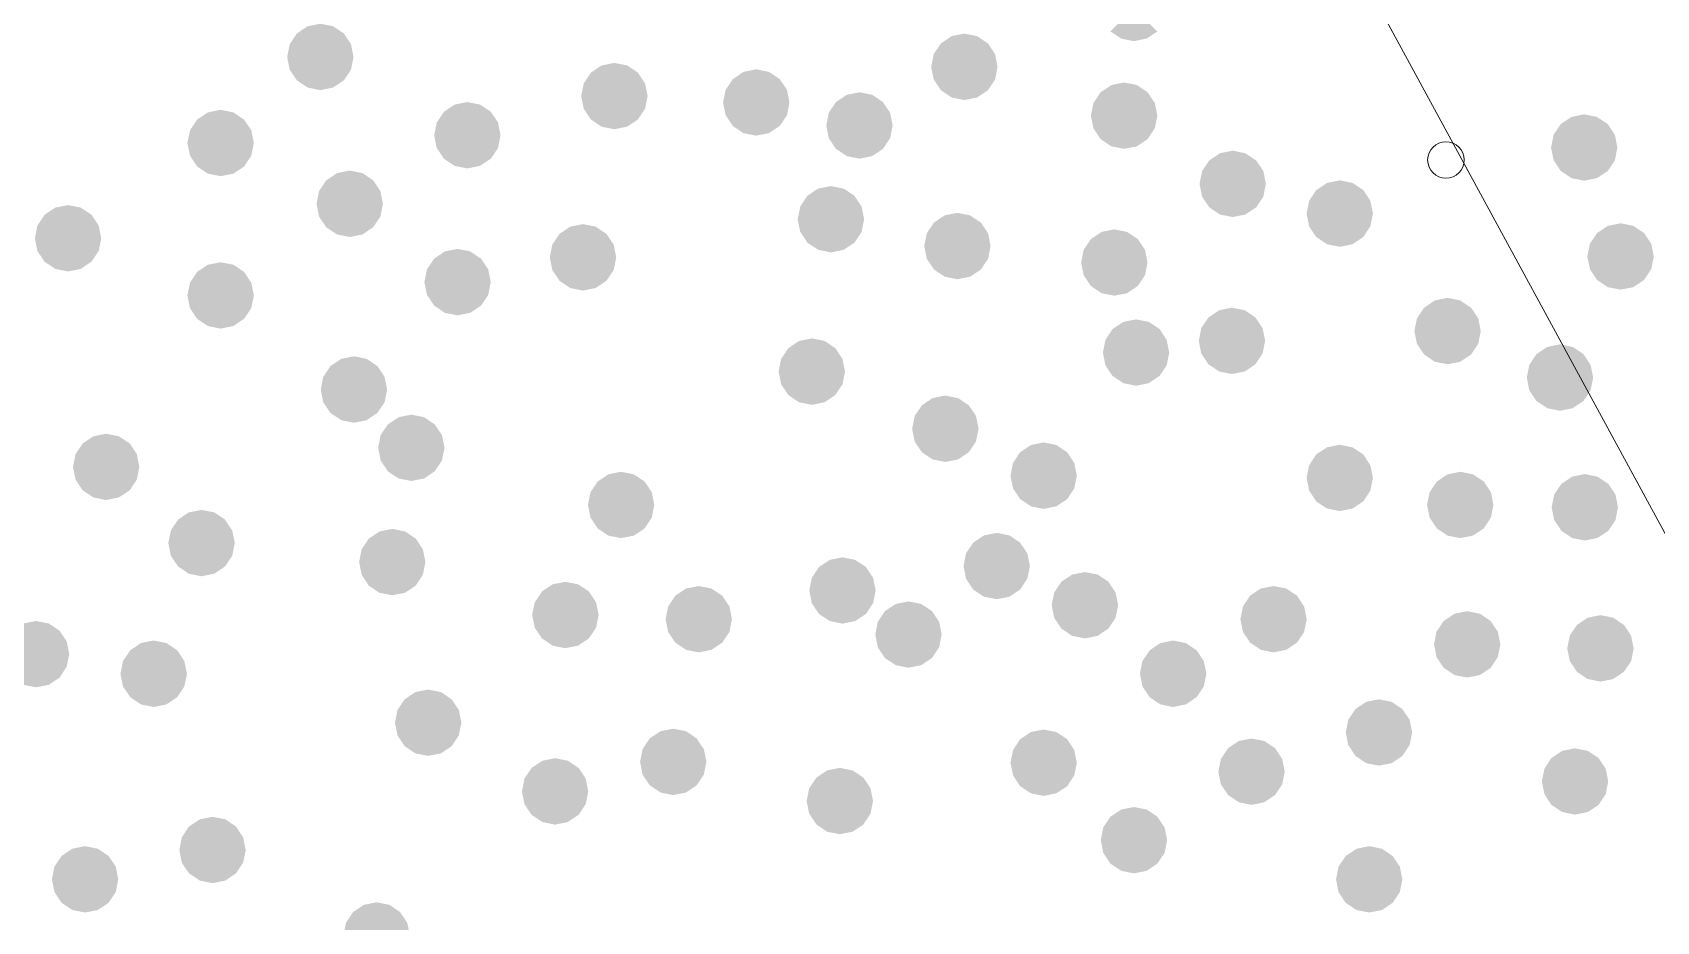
# Model space of a CAD drawing. Header units: millimetres. Extents: x 87938 to 265635, y 330093 to 434310.
# Drawn here: x 233473 to 234868, y 384470 to 385234 of the extents above; entities that cross this region are included whole.
import ezdxf

# ---------------------------------------------------------------- set-up
doc = ezdxf.new("R2010")
doc.units = ezdxf.units.MM

# ---------------------------------------------------------------- blocks, each defined once
blk = doc.blocks.new('A$C3F56660F')
at = {"lineweight": 0}
blk.add_line((2099.4, 4014.4), (2587.1, 3116.1), dxfattribs=at)
for start, end in [(0, 180), (180, 0)]:
    blk.add_arc((2310, 3601), 15.7, start, end, dxfattribs=at)
for points in [[(2042, 3731.6), (2021.8, 3711.4), (2042, 3703.1), (2031.1, 3705.3)], [(2042, 3731.6), (2042, 3703.1), (2062.1, 3711.4), (2052.9, 3705.3)], [(1343, 3689.5), (1343, 3718.1), (1322.9, 3709.7), (1332.1, 3715.9)], [(1343, 3689.5), (1363.2, 3709.7), (1343, 3718.1), (1353.9, 3715.9)], [(1343, 3689.5), (1322.9, 3709.7), (1314.5, 3689.5), (1316.7, 3700.5)], [(1343, 3689.5), (1371.5, 3689.5), (1363.2, 3709.7), (1369.4, 3700.5)], [(1896.3, 3681), (1876.2, 3701.2), (1867.8, 3681), (1870, 3692)], [(1896.3, 3681), (1896.3, 3709.6), (1876.2, 3701.2), (1885.4, 3707.4)], [(1896.3, 3681), (1916.5, 3701.2), (1896.3, 3709.6), (1907.2, 3707.4)], [(1896.3, 3681), (1924.8, 3681), (1916.5, 3701.2), (1922.7, 3692)], [(1343, 3689.5), (1314.5, 3689.5), (1322.9, 3669.4), (1316.7, 3678.6)], [(1343, 3689.5), (1322.9, 3669.4), (1343, 3661), (1332.1, 3663.2)], [(1343, 3689.5), (1343, 3661), (1363.2, 3669.4), (1353.9, 3663.2)], [(1343, 3689.5), (1363.2, 3669.4), (1371.5, 3689.5), (1369.4, 3678.6)], [(1595.6, 3655.9), (1595.6, 3684.4), (1575.5, 3676.1), (1584.7, 3682.2)], [(1595.6, 3655.9), (1615.8, 3676.1), (1595.6, 3684.4), (1606.6, 3682.2)], [(1595.6, 3655.9), (1575.5, 3676.1), (1567.1, 3655.9), (1569.3, 3666.8)], [(1595.6, 3655.9), (1624.2, 3655.9), (1615.8, 3676.1), (1622, 3666.8)], [(1717.5, 3650.4), (1697.4, 3670.5), (1689, 3650.4), (1691.2, 3661.3)], [(1717.5, 3650.4), (1717.5, 3678.9), (1697.4, 3670.5), (1706.6, 3676.7)], [(1717.5, 3650.4), (1737.7, 3670.5), (1717.5, 3678.9), (1728.4, 3676.7)], [(1717.5, 3650.4), (1746, 3650.4), (1737.7, 3670.5), (1743.9, 3661.3)], [(1896.3, 3681), (1867.8, 3681), (1876.2, 3660.9), (1870, 3670.1)], [(1896.3, 3681), (1876.2, 3660.9), (1896.3, 3652.5), (1885.4, 3654.7)], [(1896.3, 3681), (1896.3, 3652.5), (1916.5, 3660.9), (1907.2, 3654.7)], [(1896.3, 3681), (1916.5, 3660.9), (1924.8, 3681), (1922.7, 3670.1)], [(1595.6, 3655.9), (1567.1, 3655.9), (1575.5, 3635.7), (1569.3, 3645)], [(1595.6, 3655.9), (1575.5, 3635.7), (1595.6, 3627.4), (1584.7, 3629.6)], [(1595.6, 3655.9), (1595.6, 3627.4), (1615.8, 3635.7), (1606.6, 3629.6)], [(1595.6, 3655.9), (1615.8, 3635.7), (1624.2, 3655.9), (1622, 3645)], [(1806.2, 3630.7), (1806.2, 3659.2), (1786, 3650.8), (1795.3, 3657)], [(1806.2, 3630.7), (1826.3, 3650.8), (1806.2, 3659.2), (1817.1, 3657)], [(2033.5, 3639.1), (2013.4, 3659.2), (2005, 3639.1), (2007.2, 3650)], [(2033.5, 3639.1), (2033.5, 3667.6), (2013.4, 3659.2), (2022.6, 3665.4)], [(2033.5, 3639.1), (2053.7, 3659.2), (2033.5, 3667.6), (2044.5, 3665.4)], [(2033.5, 3639.1), (2062.1, 3639.1), (2053.7, 3659.2), (2059.9, 3650)], [(1257.3, 3615.6), (1257.3, 3644.1), (1237.2, 3635.7), (1246.4, 3641.9)], [(1257.3, 3615.6), (1277.5, 3635.7), (1257.3, 3644.1), (1268.3, 3641.9)], [(1469.3, 3622.2), (1449.2, 3642.4), (1440.8, 3622.2), (1443, 3633.2)], [(1469.3, 3622.2), (1469.3, 3650.8), (1449.2, 3642.4), (1458.4, 3648.6)], [(1469.3, 3622.2), (1489.5, 3642.4), (1469.3, 3650.8), (1480.2, 3648.6)], [(1469.3, 3622.2), (1497.8, 3622.2), (1489.5, 3642.4), (1495.7, 3633.2)], [(1717.5, 3650.4), (1689, 3650.4), (1697.4, 3630.2), (1691.2, 3639.5)], [(1717.5, 3650.4), (1697.4, 3630.2), (1717.5, 3621.9), (1706.6, 3624)], [(1717.5, 3650.4), (1717.5, 3621.9), (1737.7, 3630.2), (1728.4, 3624)], [(1717.5, 3650.4), (1737.7, 3630.2), (1746, 3650.4), (1743.9, 3639.5)], [(1806.2, 3630.7), (1786, 3650.8), (1777.7, 3630.7), (1779.8, 3641.6)], [(1806.2, 3630.7), (1834.7, 3630.7), (1826.3, 3650.8), (1832.5, 3641.6)], [(1257.3, 3615.6), (1237.2, 3635.7), (1228.8, 3615.6), (1231, 3626.5)], [(1257.3, 3615.6), (1285.9, 3615.6), (1277.5, 3635.7), (1283.7, 3626.5)], [(1806.2, 3630.7), (1777.7, 3630.7), (1786, 3610.5), (1779.8, 3619.7)], [(1806.2, 3630.7), (1786, 3610.5), (1806.2, 3602.1), (1795.3, 3604.3)], [(1806.2, 3630.7), (1806.2, 3602.1), (1826.3, 3610.5), (1817.1, 3604.3)], [(1806.2, 3630.7), (1826.3, 3610.5), (1834.7, 3630.7), (1832.5, 3619.7)], [(2033.5, 3639.1), (2005, 3639.1), (2013.4, 3618.9), (2007.2, 3628.2)], [(2033.5, 3639.1), (2013.4, 3618.9), (2033.5, 3610.6), (2022.6, 3612.7)], [(2033.5, 3639.1), (2033.5, 3610.6), (2053.7, 3618.9), (2044.5, 3612.7)], [(2033.5, 3639.1), (2053.7, 3618.9), (2062.1, 3639.1), (2059.9, 3628.2)], [(2428.8, 3611.7), (2408.7, 3631.9), (2400.3, 3611.7), (2402.5, 3622.6)], [(2428.8, 3611.7), (2428.8, 3640.2), (2408.7, 3631.9), (2417.9, 3638)], [(2428.8, 3611.7), (2449, 3631.9), (2428.8, 3640.2), (2439.7, 3638)], [(2428.8, 3611.7), (2457.3, 3611.7), (2449, 3631.9), (2455.2, 3622.6)], [(1257.3, 3615.6), (1228.8, 3615.6), (1237.2, 3595.4), (1231, 3604.7)], [(1257.3, 3615.6), (1237.2, 3595.4), (1257.3, 3587.1), (1246.4, 3589.2)], [(1257.3, 3615.6), (1257.3, 3587.1), (1277.5, 3595.4), (1268.3, 3589.2)], [(1257.3, 3615.6), (1277.5, 3595.4), (1285.9, 3615.6), (1283.7, 3604.7)], [(1469.3, 3622.2), (1440.8, 3622.2), (1449.2, 3602.1), (1443, 3611.3)], [(1469.3, 3622.2), (1449.2, 3602.1), (1469.3, 3593.7), (1458.4, 3595.9)], [(1469.3, 3622.2), (1469.3, 3593.7), (1489.5, 3602.1), (1480.2, 3595.9)], [(1469.3, 3622.2), (1489.5, 3602.1), (1497.8, 3622.2), (1495.7, 3611.3)], [(2126.8, 3580.5), (2106.7, 3600.6), (2098.3, 3580.5), (2100.5, 3591.4)], [(2126.8, 3580.5), (2126.8, 3609), (2106.7, 3600.6), (2115.9, 3606.8)], [(2126.8, 3580.5), (2147, 3600.6), (2126.8, 3609), (2137.7, 3606.8)], [(2126.8, 3580.5), (2155.3, 3580.5), (2147, 3600.6), (2153.2, 3591.4)], [(2428.8, 3611.7), (2400.3, 3611.7), (2408.7, 3591.5), (2402.5, 3600.8)], [(2428.8, 3611.7), (2408.7, 3591.5), (2428.8, 3583.2), (2417.9, 3585.4)], [(2428.8, 3611.7), (2428.8, 3583.2), (2449, 3591.5), (2439.7, 3585.4)], [(2428.8, 3611.7), (2449, 3591.5), (2457.3, 3611.7), (2455.2, 3600.8)], [(1368.3, 3563.4), (1368.3, 3591.9), (1348.1, 3583.5), (1357.4, 3589.7)], [(1368.3, 3563.4), (1388.4, 3583.5), (1368.3, 3591.9), (1379.2, 3589.7)], [(1368.3, 3563.4), (1348.1, 3583.5), (1339.8, 3563.4), (1341.9, 3574.3)], [(1368.3, 3563.4), (1396.8, 3563.4), (1388.4, 3583.5), (1394.6, 3574.3)], [(1781.6, 3550.1), (1781.6, 3578.6), (1761.5, 3570.3), (1770.7, 3576.4)], [(1781.6, 3550.1), (1801.8, 3570.3), (1781.6, 3578.6), (1792.6, 3576.4)], [(2126.8, 3580.5), (2098.3, 3580.5), (2106.7, 3560.3), (2100.5, 3569.6)], [(2126.8, 3580.5), (2106.7, 3560.3), (2126.8, 3552), (2115.9, 3554.1)], [(2126.8, 3580.5), (2126.8, 3552), (2147, 3560.3), (2137.7, 3554.1)], [(2126.8, 3580.5), (2147, 3560.3), (2155.3, 3580.5), (2153.2, 3569.6)], [(2218.8, 3554.9), (2198.6, 3575.1), (2190.3, 3554.9), (2192.5, 3565.9)], [(2218.8, 3554.9), (2218.8, 3583.5), (2198.6, 3575.1), (2207.9, 3581.3)], [(2218.8, 3554.9), (2239, 3575.1), (2218.8, 3583.5), (2229.7, 3581.3)], [(2218.8, 3554.9), (2247.3, 3554.9), (2239, 3575.1), (2245.1, 3565.9)], [(1126.3, 3533.7), (1126.3, 3562.2), (1106.1, 3553.9), (1115.4, 3560.1)], [(1126.3, 3533.7), (1146.4, 3553.9), (1126.3, 3562.2), (1137.2, 3560.1)], [(1368.3, 3563.4), (1339.8, 3563.4), (1348.1, 3543.2), (1341.9, 3552.4)], [(1368.3, 3563.4), (1348.1, 3543.2), (1368.3, 3534.8), (1357.4, 3537)], [(1368.3, 3563.4), (1368.3, 3534.8), (1388.4, 3543.2), (1379.2, 3537)], [(1368.3, 3563.4), (1388.4, 3543.2), (1396.8, 3563.4), (1394.6, 3552.4)], [(1781.6, 3550.1), (1761.5, 3570.3), (1753.1, 3550.1), (1755.3, 3561)], [(1781.6, 3550.1), (1810.2, 3550.1), (1801.8, 3570.3), (1808, 3561)], [(1126.3, 3533.7), (1106.1, 3553.9), (1097.8, 3533.7), (1099.9, 3544.6)], [(1126.3, 3533.7), (1154.8, 3533.7), (1146.4, 3553.9), (1152.6, 3544.6)], [(1568.6, 3517.4), (1568.6, 3545.9), (1548.5, 3537.5), (1557.7, 3543.7)], [(1568.6, 3517.4), (1588.8, 3537.5), (1568.6, 3545.9), (1579.6, 3543.7)], [(1781.6, 3550.1), (1753.1, 3550.1), (1761.5, 3529.9), (1755.3, 3539.2)], [(1781.6, 3550.1), (1761.5, 3529.9), (1781.6, 3521.6), (1770.7, 3523.8)], [(1781.6, 3550.1), (1781.6, 3521.6), (1801.8, 3529.9), (1792.6, 3523.8)], [(1781.6, 3550.1), (1801.8, 3529.9), (1810.2, 3550.1), (1808, 3539.2)], [(1890.3, 3527.1), (1870.2, 3547.2), (1861.8, 3527.1), (1864, 3538)], [(1890.3, 3527.1), (1890.3, 3555.6), (1870.2, 3547.2), (1879.4, 3553.4)], [(1890.3, 3527.1), (1910.5, 3547.2), (1890.3, 3555.6), (1901.2, 3553.4)], [(1890.3, 3527.1), (1918.8, 3527.1), (1910.5, 3547.2), (1916.7, 3538)], [(2218.8, 3554.9), (2190.3, 3554.9), (2198.6, 3534.8), (2192.5, 3544)], [(2218.8, 3554.9), (2198.6, 3534.8), (2218.8, 3526.4), (2207.9, 3528.6)], [(2218.8, 3554.9), (2218.8, 3526.4), (2239, 3534.8), (2229.7, 3528.6)], [(2218.8, 3554.9), (2239, 3534.8), (2247.3, 3554.9), (2245.1, 3544)], [(2460.1, 3518.1), (2460.1, 3546.6), (2439.9, 3538.2), (2449.1, 3544.4)], [(2460.1, 3518.1), (2480.2, 3538.2), (2460.1, 3546.6), (2471, 3544.4)], [(1126.3, 3533.7), (1097.8, 3533.7), (1106.1, 3513.6), (1099.9, 3522.8)], [(1126.3, 3533.7), (1106.1, 3513.6), (1126.3, 3505.2), (1115.4, 3507.4)], [(1126.3, 3533.7), (1126.3, 3505.2), (1146.4, 3513.6), (1137.2, 3507.4)], [(1126.3, 3533.7), (1146.4, 3513.6), (1154.8, 3533.7), (1152.6, 3522.8)], [(1568.6, 3517.4), (1548.5, 3537.5), (1540.1, 3517.4), (1542.3, 3528.3)], [(1568.6, 3517.4), (1597.2, 3517.4), (1588.8, 3537.5), (1595, 3528.3)], [(2025.1, 3512.9), (2005, 3533), (1996.6, 3512.9), (1998.8, 3523.8)], [(2025.1, 3512.9), (2025.1, 3541.4), (2005, 3533), (2014.2, 3539.2)], [(2025.1, 3512.9), (2045.3, 3533), (2025.1, 3541.4), (2036, 3539.2)], [(2025.1, 3512.9), (2053.6, 3512.9), (2045.3, 3533), (2051.5, 3523.8)], [(2460.1, 3518.1), (2439.9, 3538.2), (2431.5, 3518.1), (2433.7, 3529)], [(2460.1, 3518.1), (2488.6, 3518.1), (2480.2, 3538.2), (2486.4, 3529)], [(1460.9, 3496.1), (1440.8, 3516.2), (1432.4, 3496.1), (1434.6, 3507)], [(1460.9, 3496.1), (1460.9, 3524.6), (1440.8, 3516.2), (1450, 3522.4)], [(1460.9, 3496.1), (1481.1, 3516.2), (1460.9, 3524.6), (1471.8, 3522.4)], [(1460.9, 3496.1), (1489.4, 3496.1), (1481.1, 3516.2), (1487.3, 3507)], [(1568.6, 3517.4), (1540.1, 3517.4), (1548.5, 3497.2), (1542.3, 3506.4)], [(1568.6, 3517.4), (1548.5, 3497.2), (1568.6, 3488.8), (1557.7, 3491)], [(1568.6, 3517.4), (1568.6, 3488.8), (1588.8, 3497.2), (1579.6, 3491)], [(1568.6, 3517.4), (1588.8, 3497.2), (1597.2, 3517.4), (1595, 3506.4)], [(1890.3, 3527.1), (1861.8, 3527.1), (1870.2, 3506.9), (1864, 3516.1)], [(1890.3, 3527.1), (1870.2, 3506.9), (1890.3, 3498.5), (1879.4, 3500.7)], [(1890.3, 3527.1), (1890.3, 3498.5), (1910.5, 3506.9), (1901.2, 3500.7)], [(1890.3, 3527.1), (1910.5, 3506.9), (1918.8, 3527.1), (1916.7, 3516.1)], [(2460.1, 3518.1), (2431.5, 3518.1), (2439.9, 3497.9), (2433.7, 3507.2)], [(2460.1, 3518.1), (2439.9, 3497.9), (2460.1, 3489.6), (2449.1, 3491.7)], [(2460.1, 3518.1), (2460.1, 3489.6), (2480.2, 3497.9), (2471, 3491.7)], [(2460.1, 3518.1), (2480.2, 3497.9), (2488.6, 3518.1), (2486.4, 3507.2)], [(1257.3, 3484.6), (1237.2, 3504.8), (1228.8, 3484.6), (1231, 3495.5)], [(1257.3, 3484.6), (1257.3, 3513.1), (1237.2, 3504.8), (1246.4, 3511)], [(1257.3, 3484.6), (1277.5, 3504.8), (1257.3, 3513.1), (1268.3, 3511)], [(1257.3, 3484.6), (1285.9, 3484.6), (1277.5, 3504.8), (1283.7, 3495.5)], [(2025.1, 3512.9), (1996.6, 3512.9), (2005, 3492.7), (1998.8, 3502)], [(2025.1, 3512.9), (2005, 3492.7), (2025.1, 3484.4), (2014.2, 3486.5)], [(2025.1, 3512.9), (2025.1, 3484.4), (2045.3, 3492.7), (2036, 3486.5)], [(2025.1, 3512.9), (2045.3, 3492.7), (2053.6, 3512.9), (2051.5, 3502)], [(1460.9, 3496.1), (1432.4, 3496.1), (1440.8, 3475.9), (1434.6, 3485.1)], [(1460.9, 3496.1), (1440.8, 3475.9), (1460.9, 3467.5), (1450, 3469.7)], [(1460.9, 3496.1), (1460.9, 3467.5), (1481.1, 3475.9), (1471.8, 3469.7)], [(1460.9, 3496.1), (1481.1, 3475.9), (1489.4, 3496.1), (1487.3, 3485.1)], [(1257.3, 3484.6), (1228.8, 3484.6), (1237.2, 3464.5), (1231, 3473.7)], [(1257.3, 3484.6), (1237.2, 3464.5), (1257.3, 3456.1), (1246.4, 3458.3)], [(1257.3, 3484.6), (1257.3, 3456.1), (1277.5, 3464.5), (1268.3, 3458.3)], [(1257.3, 3484.6), (1277.5, 3464.5), (1285.9, 3484.6), (1283.7, 3473.7)], [(2126.2, 3445.6), (2126.2, 3474.1), (2106, 3465.7), (2115.3, 3471.9)], [(2126.2, 3445.6), (2146.3, 3465.7), (2126.2, 3474.1), (2137.1, 3471.9)], [(2311.4, 3454), (2291.3, 3474.1), (2282.9, 3454), (2285.1, 3464.9)], [(2311.4, 3454), (2311.4, 3482.5), (2291.3, 3474.1), (2300.5, 3480.3)], [(2311.4, 3454), (2331.6, 3474.1), (2311.4, 3482.5), (2322.3, 3480.3)], [(2311.4, 3454), (2339.9, 3454), (2331.6, 3474.1), (2337.8, 3464.9)], [(2043.8, 3435.5), (2043.8, 3464), (2023.6, 3455.7), (2032.9, 3461.9)], [(2043.8, 3435.5), (2064, 3455.7), (2043.8, 3464), (2054.7, 3461.9)], [(2126.2, 3445.6), (2106, 3465.7), (2097.7, 3445.6), (2099.8, 3456.5)], [(2126.2, 3445.6), (2154.7, 3445.6), (2146.3, 3465.7), (2152.5, 3456.5)], [(1765.3, 3419.1), (1765.3, 3447.7), (1745.1, 3439.3), (1754.3, 3445.5)], [(1765.3, 3419.1), (1785.4, 3439.3), (1765.3, 3447.7), (1776.2, 3445.5)], [(2043.8, 3435.5), (2023.6, 3455.7), (2015.3, 3435.5), (2017.5, 3446.4)], [(2043.8, 3435.5), (2072.3, 3435.5), (2064, 3455.7), (2070.1, 3446.4)], [(2311.4, 3454), (2282.9, 3454), (2291.3, 3433.8), (2285.1, 3443.1)], [(2311.4, 3454), (2291.3, 3433.8), (2311.4, 3425.5), (2300.5, 3427.6)], [(2311.4, 3454), (2311.4, 3425.5), (2331.6, 3433.8), (2322.3, 3427.6)], [(2311.4, 3454), (2331.6, 3433.8), (2339.9, 3454), (2337.8, 3443.1)], [(1371.9, 3403.7), (1371.9, 3432.3), (1351.7, 3423.9), (1361, 3430.1)], [(1371.9, 3403.7), (1392, 3423.9), (1371.9, 3432.3), (1382.8, 3430.1)], [(1765.3, 3419.1), (1745.1, 3439.3), (1736.7, 3419.1), (1738.9, 3430.1)], [(1765.3, 3419.1), (1793.8, 3419.1), (1785.4, 3439.3), (1791.6, 3430.1)], [(2043.8, 3435.5), (2015.3, 3435.5), (2023.6, 3415.4), (2017.5, 3424.6)], [(2043.8, 3435.5), (2023.6, 3415.4), (2043.8, 3407), (2032.9, 3409.2)], [(2043.8, 3435.5), (2043.8, 3407), (2064, 3415.4), (2054.7, 3409.2)], [(2043.8, 3435.5), (2064, 3415.4), (2072.3, 3435.5), (2070.1, 3424.6)], [(2126.2, 3445.6), (2097.7, 3445.6), (2106, 3425.4), (2099.8, 3434.7)], [(2126.2, 3445.6), (2106, 3425.4), (2126.2, 3417.1), (2115.3, 3419.2)], [(2126.2, 3445.6), (2126.2, 3417.1), (2146.3, 3425.4), (2137.1, 3419.2)], [(2126.2, 3445.6), (2146.3, 3425.4), (2154.7, 3445.6), (2152.5, 3434.7)], [(2408, 3414), (2387.8, 3434.2), (2379.5, 3414), (2381.6, 3424.9)], [(2408, 3414), (2408, 3442.6), (2387.8, 3434.2), (2397.1, 3440.4)], [(2408, 3414), (2428.1, 3434.2), (2408, 3442.6), (2418.9, 3440.4)], [(2408, 3414), (2436.5, 3414), (2428.1, 3434.2), (2434.3, 3424.9)], [(1371.9, 3403.7), (1351.7, 3423.9), (1343.4, 3403.7), (1345.5, 3414.6)], [(1371.9, 3403.7), (1400.4, 3403.7), (1392, 3423.9), (1398.2, 3414.6)], [(1765.3, 3419.1), (1736.7, 3419.1), (1745.1, 3399), (1738.9, 3408.2)], [(1765.3, 3419.1), (1745.1, 3399), (1765.3, 3390.6), (1754.3, 3392.8)], [(1765.3, 3419.1), (1765.3, 3390.6), (1785.4, 3399), (1776.2, 3392.8)], [(1765.3, 3419.1), (1785.4, 3399), (1793.8, 3419.1), (1791.6, 3408.2)], [(2408, 3414), (2379.5, 3414), (2387.8, 3393.9), (2381.6, 3403.1)], [(2408, 3414), (2387.8, 3393.9), (2408, 3385.5), (2397.1, 3387.7)], [(2408, 3414), (2408, 3385.5), (2428.1, 3393.9), (2418.9, 3387.7)], [(2408, 3414), (2428.1, 3393.9), (2436.5, 3414), (2434.3, 3403.1)], [(1371.9, 3403.7), (1343.4, 3403.7), (1351.7, 3383.6), (1345.5, 3392.8)], [(1371.9, 3403.7), (1351.7, 3383.6), (1371.9, 3375.2), (1361, 3377.4)], [(1371.9, 3403.7), (1371.9, 3375.2), (1392, 3383.6), (1382.8, 3377.4)], [(1371.9, 3403.7), (1392, 3383.6), (1400.4, 3403.7), (1398.2, 3392.8)], [(1879.9, 3370), (1879.9, 3398.6), (1859.8, 3390.2), (1869, 3396.4)], [(1879.9, 3370), (1900.1, 3390.2), (1879.9, 3398.6), (1890.9, 3396.4)], [(1421.2, 3353.7), (1421.2, 3382.2), (1401, 3373.8), (1410.3, 3380)], [(1421.2, 3353.7), (1441.3, 3373.8), (1421.2, 3382.2), (1432.1, 3380)], [(1879.9, 3370), (1859.8, 3390.2), (1851.4, 3370), (1853.6, 3381)], [(1879.9, 3370), (1908.5, 3370), (1900.1, 3390.2), (1906.3, 3381)], [(1159, 3337.3), (1159, 3365.8), (1138.9, 3357.5), (1148.1, 3363.6)], [(1159, 3337.3), (1179.2, 3357.5), (1159, 3365.8), (1169.9, 3363.6)], [(1421.2, 3353.7), (1401, 3373.8), (1392.7, 3353.7), (1394.8, 3364.6)], [(1421.2, 3353.7), (1449.7, 3353.7), (1441.3, 3373.8), (1447.5, 3364.6)], [(1879.9, 3370), (1851.4, 3370), (1859.8, 3349.9), (1853.6, 3359.1)], [(1879.9, 3370), (1859.8, 3349.9), (1879.9, 3341.5), (1869, 3343.7)], [(1879.9, 3370), (1879.9, 3341.5), (1900.1, 3349.9), (1890.9, 3343.7)], [(1879.9, 3370), (1900.1, 3349.9), (1908.5, 3370), (1906.3, 3359.1)], [(1159, 3337.3), (1138.9, 3357.5), (1130.5, 3337.3), (1132.7, 3348.2)], [(1159, 3337.3), (1187.5, 3337.3), (1179.2, 3357.5), (1185.4, 3348.2)], [(1421.2, 3353.7), (1392.7, 3353.7), (1401, 3333.5), (1394.8, 3342.8)], [(1421.2, 3353.7), (1401, 3333.5), (1421.2, 3325.2), (1410.3, 3327.3)], [(1421.2, 3353.7), (1421.2, 3325.2), (1441.3, 3333.5), (1432.1, 3327.3)], [(1421.2, 3353.7), (1441.3, 3333.5), (1449.7, 3353.7), (1447.5, 3342.8)], [(1964.4, 3329.7), (1944.2, 3349.9), (1935.9, 3329.7), (1938.1, 3340.7)], [(1964.4, 3329.7), (1964.4, 3358.3), (1944.2, 3349.9), (1953.5, 3356.1)], [(1964.4, 3329.7), (1984.6, 3349.9), (1964.4, 3358.3), (1975.3, 3356.1)], [(1964.4, 3329.7), (1992.9, 3329.7), (1984.6, 3349.9), (1990.7, 3340.7)], [(2218.8, 3327.8), (2218.8, 3356.3), (2198.6, 3348), (2207.9, 3354.1)], [(2218.8, 3327.8), (2239, 3348), (2218.8, 3356.3), (2229.7, 3354.1)], [(1159, 3337.3), (1130.5, 3337.3), (1138.9, 3317.1), (1132.7, 3326.4)], [(1159, 3337.3), (1138.9, 3317.1), (1159, 3308.8), (1148.1, 3311)], [(1159, 3337.3), (1159, 3308.8), (1179.2, 3317.1), (1169.9, 3311)], [(1159, 3337.3), (1179.2, 3317.1), (1187.5, 3337.3), (1185.4, 3326.4)], [(2218.8, 3327.8), (2198.6, 3348), (2190.3, 3327.8), (2192.5, 3338.7)], [(2218.8, 3327.8), (2247.3, 3327.8), (2239, 3348), (2245.1, 3338.7)], [(1601.4, 3304.6), (1581.3, 3324.7), (1572.9, 3304.6), (1575.1, 3315.5)], [(1601.4, 3304.6), (1601.4, 3333.1), (1581.3, 3324.7), (1590.5, 3330.9)], [(1601.4, 3304.6), (1621.6, 3324.7), (1601.4, 3333.1), (1612.3, 3330.9)], [(1601.4, 3304.6), (1629.9, 3304.6), (1621.6, 3324.7), (1627.8, 3315.5)], [(1964.4, 3329.7), (1935.9, 3329.7), (1944.2, 3309.6), (1938.1, 3318.8)], [(1964.4, 3329.7), (1944.2, 3309.6), (1964.4, 3301.2), (1953.5, 3303.4)], [(1964.4, 3329.7), (1964.4, 3301.2), (1984.6, 3309.6), (1975.3, 3303.4)], [(1964.4, 3329.7), (1984.6, 3309.6), (1992.9, 3329.7), (1990.7, 3318.8)], [(2218.8, 3327.8), (2190.3, 3327.8), (2198.6, 3307.6), (2192.5, 3316.9)], [(2218.8, 3327.8), (2198.6, 3307.6), (2218.8, 3299.3), (2207.9, 3301.5)], [(2218.8, 3327.8), (2218.8, 3299.3), (2239, 3307.6), (2229.7, 3301.5)], [(2218.8, 3327.8), (2239, 3307.6), (2247.3, 3327.8), (2245.1, 3316.9)], [(2322.3, 3304.6), (2302.2, 3324.7), (2293.8, 3304.6), (2296, 3315.5)], [(2322.3, 3304.6), (2322.3, 3333.1), (2302.2, 3324.7), (2311.4, 3330.9)], [(2322.3, 3304.6), (2342.5, 3324.7), (2322.3, 3333.1), (2333.2, 3330.9)], [(2322.3, 3304.6), (2350.8, 3304.6), (2342.5, 3324.7), (2348.7, 3315.5)], [(2429.3, 3302.6), (2409.2, 3322.7), (2400.8, 3302.6), (2403, 3313.5)], [(2429.3, 3302.6), (2429.3, 3331.1), (2409.2, 3322.7), (2418.4, 3328.9)], [(2429.3, 3302.6), (2449.5, 3322.7), (2429.3, 3331.1), (2440.2, 3328.9)], [(2429.3, 3302.6), (2457.8, 3302.6), (2449.5, 3322.7), (2455.7, 3313.5)], [(1241, 3271.8), (1241, 3300.3), (1220.8, 3292), (1230, 3298.2)], [(1241, 3271.8), (1261.1, 3292), (1241, 3300.3), (1251.9, 3298.2)], [(1601.4, 3304.6), (1572.9, 3304.6), (1581.3, 3284.4), (1575.1, 3293.7)], [(1601.4, 3304.6), (1581.3, 3284.4), (1601.4, 3276.1), (1590.5, 3278.2)], [(1601.4, 3304.6), (1601.4, 3276.1), (1621.6, 3284.4), (1612.3, 3278.2)], [(1601.4, 3304.6), (1621.6, 3284.4), (1629.9, 3304.6), (1627.8, 3293.7)], [(2322.3, 3304.6), (2293.8, 3304.6), (2302.2, 3284.4), (2296, 3293.7)], [(2322.3, 3304.6), (2302.2, 3284.4), (2322.3, 3276.1), (2311.4, 3278.2)], [(2322.3, 3304.6), (2322.3, 3276.1), (2342.5, 3284.4), (2333.2, 3278.2)], [(2322.3, 3304.6), (2342.5, 3284.4), (2350.8, 3304.6), (2348.7, 3293.7)], [(2429.3, 3302.6), (2400.8, 3302.6), (2409.2, 3282.4), (2403, 3291.6)], [(2429.3, 3302.6), (2409.2, 3282.4), (2429.3, 3274), (2418.4, 3276.2)], [(2429.3, 3302.6), (2429.3, 3274), (2449.5, 3282.4), (2440.2, 3276.2)], [(2429.3, 3302.6), (2449.5, 3282.4), (2457.8, 3302.6), (2455.7, 3291.6)], [(1241, 3271.8), (1220.8, 3292), (1212.4, 3271.8), (1214.6, 3282.7)], [(1241, 3271.8), (1269.5, 3271.8), (1261.1, 3292), (1267.3, 3282.7)], [(1404.8, 3255.5), (1404.8, 3284), (1384.6, 3275.6), (1393.9, 3281.8)], [(1404.8, 3255.5), (1425, 3275.6), (1404.8, 3284), (1415.7, 3281.8)], [(1924.1, 3252.1), (1924.1, 3280.6), (1903.9, 3272.2), (1913.2, 3278.4)], [(1924.1, 3252.1), (1944.2, 3272.2), (1924.1, 3280.6), (1935, 3278.4)], [(1241, 3271.8), (1212.4, 3271.8), (1220.8, 3251.7), (1214.6, 3260.9)], [(1241, 3271.8), (1220.8, 3251.7), (1241, 3243.3), (1230, 3245.5)], [(1241, 3271.8), (1241, 3243.3), (1261.1, 3251.7), (1251.9, 3245.5)], [(1241, 3271.8), (1261.1, 3251.7), (1269.5, 3271.8), (1267.3, 3260.9)], [(1404.8, 3255.5), (1384.6, 3275.6), (1376.3, 3255.5), (1378.5, 3266.4)], [(1404.8, 3255.5), (1433.3, 3255.5), (1425, 3275.6), (1431.1, 3266.4)], [(1924.1, 3252.1), (1903.9, 3272.2), (1895.6, 3252.1), (1897.7, 3263)], [(1924.1, 3252.1), (1952.6, 3252.1), (1944.2, 3272.2), (1950.4, 3263)], [(1404.8, 3255.5), (1376.3, 3255.5), (1384.6, 3235.3), (1378.5, 3244.6)], [(1404.8, 3255.5), (1384.6, 3235.3), (1404.8, 3227), (1393.9, 3229.1)], [(1404.8, 3255.5), (1404.8, 3227), (1425, 3235.3), (1415.7, 3229.1)], [(1404.8, 3255.5), (1425, 3235.3), (1433.3, 3255.5), (1431.1, 3244.6)], [(1791.6, 3231.1), (1771.4, 3251.3), (1763.1, 3231.1), (1765.2, 3242)], [(1791.6, 3231.1), (1791.6, 3259.6), (1771.4, 3251.3), (1780.7, 3257.4)], [(1791.6, 3231.1), (1811.7, 3251.3), (1791.6, 3259.6), (1802.5, 3257.4)], [(1791.6, 3231.1), (1820.1, 3231.1), (1811.7, 3251.3), (1817.9, 3242)], [(1924.1, 3252.1), (1895.6, 3252.1), (1903.9, 3231.9), (1897.7, 3241.2)], [(1924.1, 3252.1), (1903.9, 3231.9), (1924.1, 3223.6), (1913.2, 3225.7)], [(1924.1, 3252.1), (1924.1, 3223.6), (1944.2, 3231.9), (1935, 3225.7)], [(1924.1, 3252.1), (1944.2, 3231.9), (1952.6, 3252.1), (1950.4, 3241.2)], [(1553.5, 3210), (1553.5, 3238.5), (1533.4, 3230.2), (1542.6, 3236.4)], [(1553.5, 3210), (1573.7, 3230.2), (1553.5, 3238.5), (1564.5, 3236.4)], [(1999.9, 3218.4), (1979.7, 3238.6), (1971.3, 3218.4), (1973.5, 3229.3)], [(1999.9, 3218.4), (1999.9, 3246.9), (1979.7, 3238.6), (1988.9, 3244.8)], [(1999.9, 3218.4), (2020, 3238.6), (1999.9, 3246.9), (2010.8, 3244.8)], [(1999.9, 3218.4), (2028.4, 3218.4), (2020, 3238.6), (2026.2, 3229.3)], [(1553.5, 3210), (1533.4, 3230.2), (1525, 3210), (1527.2, 3220.9)], [(1553.5, 3210), (1582.1, 3210), (1573.7, 3230.2), (1579.9, 3220.9)], [(1668.1, 3206.4), (1648, 3226.6), (1639.6, 3206.4), (1641.8, 3217.3)], [(1668.1, 3206.4), (1668.1, 3234.9), (1648, 3226.6), (1657.2, 3232.8)], [(1668.1, 3206.4), (1688.3, 3226.6), (1668.1, 3234.9), (1679, 3232.8)], [(1668.1, 3206.4), (1696.6, 3206.4), (1688.3, 3226.6), (1694.5, 3217.3)], [(1791.6, 3231.1), (1763.1, 3231.1), (1771.4, 3210.9), (1765.2, 3220.2)], [(1791.6, 3231.1), (1771.4, 3210.9), (1791.6, 3202.6), (1780.7, 3204.8)], [(1791.6, 3231.1), (1791.6, 3202.6), (1811.7, 3210.9), (1802.5, 3204.8)], [(1791.6, 3231.1), (1811.7, 3210.9), (1820.1, 3231.1), (1817.9, 3220.2)], [(2161.9, 3206.4), (2141.7, 3226.6), (2133.4, 3206.4), (2135.6, 3217.3)], [(2161.9, 3206.4), (2161.9, 3234.9), (2141.7, 3226.6), (2151, 3232.8)], [(2161.9, 3206.4), (2182.1, 3226.6), (2161.9, 3234.9), (2172.8, 3232.8)], [(2161.9, 3206.4), (2190.4, 3206.4), (2182.1, 3226.6), (2188.2, 3217.3)], [(1553.5, 3210), (1525, 3210), (1533.4, 3189.9), (1527.2, 3199.1)], [(1553.5, 3210), (1533.4, 3189.9), (1553.5, 3181.5), (1542.6, 3183.7)], [(1553.5, 3210), (1553.5, 3181.5), (1573.7, 3189.9), (1564.5, 3183.7)], [(1553.5, 3210), (1573.7, 3189.9), (1582.1, 3210), (1579.9, 3199.1)], [(1848.3, 3193.2), (1828.1, 3213.4), (1819.8, 3193.2), (1821.9, 3204.1)], [(1848.3, 3193.2), (1848.3, 3221.7), (1828.1, 3213.4), (1837.4, 3219.5)], [(1848.3, 3193.2), (1868.4, 3213.4), (1848.3, 3221.7), (1859.2, 3219.5)], [(1848.3, 3193.2), (1876.8, 3193.2), (1868.4, 3213.4), (1874.6, 3204.1)], [(1999.9, 3218.4), (1971.3, 3218.4), (1979.7, 3198.3), (1973.5, 3207.5)], [(1999.9, 3218.4), (1979.7, 3198.3), (1999.9, 3189.9), (1988.9, 3192.1)], [(1999.9, 3218.4), (1999.9, 3189.9), (2020, 3198.3), (2010.8, 3192.1)], [(1999.9, 3218.4), (2020, 3198.3), (2028.4, 3218.4), (2026.2, 3207.5)], [(2328.3, 3184.8), (2328.3, 3213.3), (2308.1, 3204.9), (2317.4, 3211.1)], [(2328.3, 3184.8), (2348.4, 3204.9), (2328.3, 3213.3), (2339.2, 3211.1)], [(2442.7, 3181.3), (2442.7, 3209.9), (2422.6, 3201.5), (2431.8, 3207.7)], [(2442.7, 3181.3), (2462.9, 3201.5), (2442.7, 3209.9), (2453.7, 3207.7)], [(1098.8, 3176.4), (1078.6, 3196.5), (1070.3, 3176.4), (1072.5, 3187.3)], [(1098.8, 3176.4), (1098.8, 3204.9), (1078.6, 3196.5), (1087.9, 3202.7)], [(1098.8, 3176.4), (1119, 3196.5), (1098.8, 3204.9), (1109.7, 3202.7)], [(1098.8, 3176.4), (1127.3, 3176.4), (1119, 3196.5), (1125.1, 3187.3)], [(1668.1, 3206.4), (1639.6, 3206.4), (1648, 3186.3), (1641.8, 3195.5)], [(1668.1, 3206.4), (1648, 3186.3), (1668.1, 3177.9), (1657.2, 3180.1)], [(1668.1, 3206.4), (1668.1, 3177.9), (1688.3, 3186.3), (1679, 3180.1)], [(1668.1, 3206.4), (1688.3, 3186.3), (1696.6, 3206.4), (1694.5, 3195.5)], [(2161.9, 3206.4), (2133.4, 3206.4), (2141.7, 3186.3), (2135.6, 3195.5)], [(2161.9, 3206.4), (2141.7, 3186.3), (2161.9, 3177.9), (2151, 3180.1)], [(2161.9, 3206.4), (2161.9, 3177.9), (2182.1, 3186.3), (2172.8, 3180.1)], [(2161.9, 3206.4), (2182.1, 3186.3), (2190.4, 3206.4), (2188.2, 3195.5)], [(2328.3, 3184.8), (2308.1, 3204.9), (2299.8, 3184.8), (2301.9, 3195.7)], [(2328.3, 3184.8), (2356.8, 3184.8), (2348.4, 3204.9), (2354.6, 3195.7)], [(2442.7, 3181.3), (2422.6, 3201.5), (2414.2, 3181.3), (2416.4, 3192.3)], [(2442.7, 3181.3), (2471.3, 3181.3), (2462.9, 3201.5), (2469.1, 3192.3)], [(1199.9, 3159.5), (1199.9, 3188.1), (1179.7, 3179.7), (1188.9, 3185.9)], [(1199.9, 3159.5), (1220, 3179.7), (1199.9, 3188.1), (1210.8, 3185.9)], [(1848.3, 3193.2), (1819.8, 3193.2), (1828.1, 3173), (1821.9, 3182.3)], [(1848.3, 3193.2), (1828.1, 3173), (1848.3, 3164.7), (1837.4, 3166.9)], [(1848.3, 3193.2), (1848.3, 3164.7), (1868.4, 3173), (1859.2, 3166.9)], [(1848.3, 3193.2), (1868.4, 3173), (1876.8, 3193.2), (1874.6, 3182.3)], [(2075.6, 3159.5), (2075.6, 3188.1), (2055.5, 3179.7), (2064.7, 3185.9)], [(2075.6, 3159.5), (2095.8, 3179.7), (2075.6, 3188.1), (2086.6, 3185.9)], [(2328.3, 3184.8), (2299.8, 3184.8), (2308.1, 3164.6), (2301.9, 3173.9)], [(2328.3, 3184.8), (2308.1, 3164.6), (2328.3, 3156.3), (2317.4, 3158.4)], [(2328.3, 3184.8), (2328.3, 3156.3), (2348.4, 3164.6), (2339.2, 3158.4)], [(2328.3, 3184.8), (2348.4, 3164.6), (2356.8, 3184.8), (2354.6, 3173.9)], [(2442.7, 3181.3), (2414.2, 3181.3), (2422.6, 3161.2), (2416.4, 3170.4)], [(2442.7, 3181.3), (2422.6, 3161.2), (2442.7, 3152.8), (2431.8, 3155)], [(2442.7, 3181.3), (2442.7, 3152.8), (2462.9, 3161.2), (2453.7, 3155)], [(2442.7, 3181.3), (2462.9, 3161.2), (2471.3, 3181.3), (2469.1, 3170.4)], [(1098.8, 3176.4), (1070.3, 3176.4), (1078.6, 3156.2), (1072.5, 3165.5)], [(1098.8, 3176.4), (1078.6, 3156.2), (1098.8, 3147.9), (1087.9, 3150)], [(1098.8, 3176.4), (1098.8, 3147.9), (1119, 3156.2), (1109.7, 3150)], [(1098.8, 3176.4), (1119, 3156.2), (1127.3, 3176.4), (1125.1, 3165.5)], [(1199.9, 3159.5), (1179.7, 3179.7), (1171.3, 3159.5), (1173.5, 3170.5)], [(1199.9, 3159.5), (1228.4, 3159.5), (1220, 3179.7), (1226.2, 3170.5)], [(2075.6, 3159.5), (2055.5, 3179.7), (2047.1, 3159.5), (2049.3, 3170.5)], [(2075.6, 3159.5), (2104.2, 3159.5), (2095.8, 3179.7), (2102, 3170.5)], [(1199.9, 3159.5), (1171.3, 3159.5), (1179.7, 3139.4), (1173.5, 3148.6)], [(1199.9, 3159.5), (1179.7, 3139.4), (1199.9, 3131), (1188.9, 3133.2)], [(1199.9, 3159.5), (1199.9, 3131), (1220, 3139.4), (1210.8, 3133.2)], [(1199.9, 3159.5), (1220, 3139.4), (1228.4, 3159.5), (1226.2, 3148.6)], [(2075.6, 3159.5), (2047.1, 3159.5), (2055.5, 3139.4), (2049.3, 3148.6)], [(2075.6, 3159.5), (2055.5, 3139.4), (2075.6, 3131), (2064.7, 3133.2)], [(2075.6, 3159.5), (2075.6, 3131), (2095.8, 3139.4), (2086.6, 3133.2)], [(2075.6, 3159.5), (2095.8, 3139.4), (2104.2, 3159.5), (2102, 3148.6)], [(1435.6, 3117.5), (1435.6, 3146), (1415.5, 3137.6), (1424.7, 3143.8)], [(1435.6, 3117.5), (1455.8, 3137.6), (1435.6, 3146), (1446.6, 3143.8)], [(1435.6, 3117.5), (1415.5, 3137.6), (1407.1, 3117.5), (1409.3, 3128.4)], [(1435.6, 3117.5), (1464.2, 3117.5), (1455.8, 3137.6), (1462, 3128.4)], [(2252.5, 3109.1), (2232.3, 3129.2), (2224, 3109.1), (2226.1, 3120)], [(2252.5, 3109.1), (2252.5, 3137.6), (2232.3, 3129.2), (2241.6, 3135.4)], [(2252.5, 3109.1), (2272.6, 3129.2), (2252.5, 3137.6), (2263.4, 3135.4)], [(2252.5, 3109.1), (2281, 3109.1), (2272.6, 3129.2), (2278.8, 3120)], [(1435.6, 3117.5), (1407.1, 3117.5), (1415.5, 3097.3), (1409.3, 3106.6)], [(1435.6, 3117.5), (1415.5, 3097.3), (1435.6, 3089), (1424.7, 3091.1)], [(1435.6, 3117.5), (1435.6, 3089), (1455.8, 3097.3), (1446.6, 3091.1)], [(1435.6, 3117.5), (1455.8, 3097.3), (1464.2, 3117.5), (1462, 3106.6)], [(1646.2, 3083.8), (1646.2, 3112.3), (1626, 3104), (1635.3, 3110.2)], [(1646.2, 3083.8), (1666.3, 3104), (1646.2, 3112.3), (1657.1, 3110.2)], [(1964.4, 3083.1), (1964.4, 3111.6), (1944.2, 3103.3), (1953.5, 3109.5)], [(1964.4, 3083.1), (1984.6, 3103.3), (1964.4, 3111.6), (1975.3, 3109.5)], [(1646.2, 3083.8), (1626, 3104), (1617.7, 3083.8), (1619.8, 3094.7)], [(1646.2, 3083.8), (1674.7, 3083.8), (1666.3, 3104), (1672.5, 3094.7)], [(1964.4, 3083.1), (1944.2, 3103.3), (1935.9, 3083.1), (1938.1, 3094)], [(1964.4, 3083.1), (1992.9, 3083.1), (1984.6, 3103.3), (1990.7, 3094)], [(2143, 3075.4), (2143, 3103.9), (2122.9, 3095.6), (2132.1, 3101.8)], [(2143, 3075.4), (2163.2, 3095.6), (2143, 3103.9), (2153.9, 3101.8)], [(2252.5, 3109.1), (2224, 3109.1), (2232.3, 3088.9), (2226.1, 3098.2)], [(2252.5, 3109.1), (2232.3, 3088.9), (2252.5, 3080.6), (2241.6, 3082.7)], [(2252.5, 3109.1), (2252.5, 3080.6), (2272.6, 3088.9), (2263.4, 3082.7)], [(2252.5, 3109.1), (2272.6, 3088.9), (2281, 3109.1), (2278.8, 3098.2)], [(1544.7, 3058.4), (1544.7, 3087), (1524.5, 3078.6), (1533.8, 3084.8)], [(1544.7, 3058.4), (1564.9, 3078.6), (1544.7, 3087), (1555.6, 3084.8)], [(1646.2, 3083.8), (1617.7, 3083.8), (1626, 3063.7), (1619.8, 3072.9)], [(1646.2, 3083.8), (1626, 3063.7), (1646.2, 3055.3), (1635.3, 3057.5)], [(1646.2, 3083.8), (1646.2, 3055.3), (1666.3, 3063.7), (1657.1, 3057.5)], [(1646.2, 3083.8), (1666.3, 3063.7), (1674.7, 3083.8), (1672.5, 3072.9)], [(2143, 3075.4), (2122.9, 3095.6), (2114.5, 3075.4), (2116.7, 3086.3)], [(2143, 3075.4), (2171.5, 3075.4), (2163.2, 3095.6), (2169.4, 3086.3)], [(2420.9, 3067), (2400.7, 3087.2), (2392.4, 3067), (2394.6, 3077.9)], [(2420.9, 3067), (2420.9, 3095.5), (2400.7, 3087.2), (2410, 3093.3)], [(2420.9, 3067), (2441.1, 3087.2), (2420.9, 3095.5), (2431.8, 3093.3)], [(2420.9, 3067), (2449.4, 3067), (2441.1, 3087.2), (2447.3, 3077.9)], [(1544.7, 3058.4), (1524.5, 3078.6), (1516.2, 3058.4), (1518.4, 3069.4)], [(1544.7, 3058.4), (1573.2, 3058.4), (1564.9, 3078.6), (1571, 3069.4)], [(1789.3, 3050.2), (1769.2, 3070.3), (1760.8, 3050.2), (1763, 3061.1)], [(1789.3, 3050.2), (1789.3, 3078.7), (1769.2, 3070.3), (1778.4, 3076.5)], [(1789.3, 3050.2), (1809.5, 3070.3), (1789.3, 3078.7), (1800.2, 3076.5)], [(1789.3, 3050.2), (1817.8, 3050.2), (1809.5, 3070.3), (1815.7, 3061.1)], [(1964.4, 3083.1), (1935.9, 3083.1), (1944.2, 3062.9), (1938.1, 3072.2)], [(1964.4, 3083.1), (1944.2, 3062.9), (1964.4, 3054.6), (1953.5, 3056.8)], [(1964.4, 3083.1), (1964.4, 3054.6), (1984.6, 3062.9), (1975.3, 3056.8)], [(1964.4, 3083.1), (1984.6, 3062.9), (1992.9, 3083.1), (1990.7, 3072.2)], [(2143, 3075.4), (2114.5, 3075.4), (2122.9, 3055.3), (2116.7, 3064.5)], [(2143, 3075.4), (2122.9, 3055.3), (2143, 3046.9), (2132.1, 3049.1)], [(2143, 3075.4), (2143, 3046.9), (2163.2, 3055.3), (2153.9, 3049.1)], [(2143, 3075.4), (2163.2, 3055.3), (2171.5, 3075.4), (2169.4, 3064.5)], [(1544.7, 3058.4), (1516.2, 3058.4), (1524.5, 3038.3), (1518.4, 3047.5)], [(1544.7, 3058.4), (1524.5, 3038.3), (1544.7, 3029.9), (1533.8, 3032.1)], [(1544.7, 3058.4), (1544.7, 3029.9), (1564.9, 3038.3), (1555.6, 3032.1)], [(1544.7, 3058.4), (1564.9, 3038.3), (1573.2, 3058.4), (1571, 3047.5)], [(2420.9, 3067), (2392.4, 3067), (2400.7, 3046.8), (2394.6, 3056.1)], [(2420.9, 3067), (2400.7, 3046.8), (2420.9, 3038.5), (2410, 3040.7)], [(2420.9, 3067), (2420.9, 3038.5), (2441.1, 3046.8), (2431.8, 3040.7)], [(2420.9, 3067), (2441.1, 3046.8), (2449.4, 3067), (2447.3, 3056.1)], [(1789.3, 3050.2), (1760.8, 3050.2), (1769.2, 3030), (1763, 3039.3)], [(1789.3, 3050.2), (1769.2, 3030), (1789.3, 3021.7), (1778.4, 3023.8)], [(1789.3, 3050.2), (1789.3, 3021.7), (1809.5, 3030), (1800.2, 3023.8)], [(1789.3, 3050.2), (1809.5, 3030), (1817.8, 3050.2), (1815.7, 3039.3)], [(2042, 3016.5), (2042, 3045), (2021.8, 3036.7), (2031.1, 3042.9)], [(2042, 3016.5), (2062.1, 3036.7), (2042, 3045), (2052.9, 3042.9)], [(1250.4, 3008.1), (1230.2, 3028.3), (1221.9, 3008.1), (1224, 3019)], [(1250.4, 3008.1), (1250.4, 3036.6), (1230.2, 3028.3), (1239.5, 3034.5)], [(1250.4, 3008.1), (1270.5, 3028.3), (1250.4, 3036.6), (1261.3, 3034.5)], [(1250.4, 3008.1), (1278.9, 3008.1), (1270.5, 3028.3), (1276.7, 3019)], [(2042, 3016.5), (2021.8, 3036.7), (2013.5, 3016.5), (2015.6, 3027.4)], [(2042, 3016.5), (2070.5, 3016.5), (2062.1, 3036.7), (2068.3, 3027.4)], [(2042, 3016.5), (2013.5, 3016.5), (2021.8, 2996.4), (2015.6, 3005.6)], [(2042, 3016.5), (2021.8, 2996.4), (2042, 2988), (2031.1, 2990.2)], [(2042, 3016.5), (2042, 2988), (2062.1, 2996.4), (2052.9, 2990.2)], [(2042, 3016.5), (2062.1, 2996.4), (2070.5, 3016.5), (2068.3, 3005.6)], [(1140.9, 2982.9), (1120.8, 3003), (1112.4, 2982.9), (1114.6, 2993.8)], [(1140.9, 2982.9), (1140.9, 3011.4), (1120.8, 3003), (1130, 3009.2)], [(1140.9, 2982.9), (1161.1, 3003), (1140.9, 3011.4), (1151.8, 3009.2)], [(1140.9, 2982.9), (1169.4, 2982.9), (1161.1, 3003), (1167.3, 2993.8)], [(1250.4, 3008.1), (1221.9, 3008.1), (1230.2, 2988), (1224, 2997.2)], [(1250.4, 3008.1), (1230.2, 2988), (1250.4, 2979.6), (1239.5, 2981.8)], [(1250.4, 3008.1), (1250.4, 2979.6), (1270.5, 2988), (1261.3, 2981.8)], [(1250.4, 3008.1), (1270.5, 2988), (1278.9, 3008.1), (1276.7, 2997.2)], [(2244.1, 2982.9), (2223.9, 3003), (2215.6, 2982.9), (2217.7, 2993.8)], [(2244.1, 2982.9), (2244.1, 3011.4), (2223.9, 3003), (2233.2, 3009.2)], [(2244.1, 2982.9), (2264.2, 3003), (2244.1, 3011.4), (2255, 3009.2)], [(2244.1, 2982.9), (2272.6, 2982.9), (2264.2, 3003), (2270.4, 2993.8)], [(1140.9, 2982.9), (1112.4, 2982.9), (1120.8, 2962.7), (1114.6, 2972)], [(1140.9, 2982.9), (1120.8, 2962.7), (1140.9, 2954.4), (1130, 2956.5)], [(1140.9, 2982.9), (1140.9, 2954.4), (1161.1, 2962.7), (1151.8, 2956.5)], [(1140.9, 2982.9), (1161.1, 2962.7), (1169.4, 2982.9), (1167.3, 2972)], [(2244.1, 2982.9), (2215.6, 2982.9), (2223.9, 2962.7), (2217.7, 2972)], [(2244.1, 2982.9), (2223.9, 2962.7), (2244.1, 2954.4), (2233.2, 2956.5)], [(2244.1, 2982.9), (2244.1, 2954.4), (2264.2, 2962.7), (2255, 2956.5)], [(2244.1, 2982.9), (2264.2, 2962.7), (2272.6, 2982.9), (2270.4, 2972)], [(1391.4, 2934.7), (1391.4, 2963.2), (1371.2, 2954.8), (1380.5, 2961)], [(1391.4, 2934.7), (1411.5, 2954.8), (1391.4, 2963.2), (1402.3, 2961)], [(1391.4, 2934.7), (1371.2, 2954.8), (1362.9, 2934.7), (1365, 2945.6)], [(1391.4, 2934.7), (1419.9, 2934.7), (1411.5, 2954.8), (1417.7, 2945.6)]]:
    blk.add_trace(points, dxfattribs=at)
blk = doc.blocks.new('A$C3E9370D8')
blk.add_blockref('A$C3F56660F', (0, 0))

msp = doc.modelspace()

# ---------------------------------------------------------------- block references
msp.add_blockref('A$C3E9370D8', (232377.2, 381523.4))

doc.saveas('drawing.dxf')
